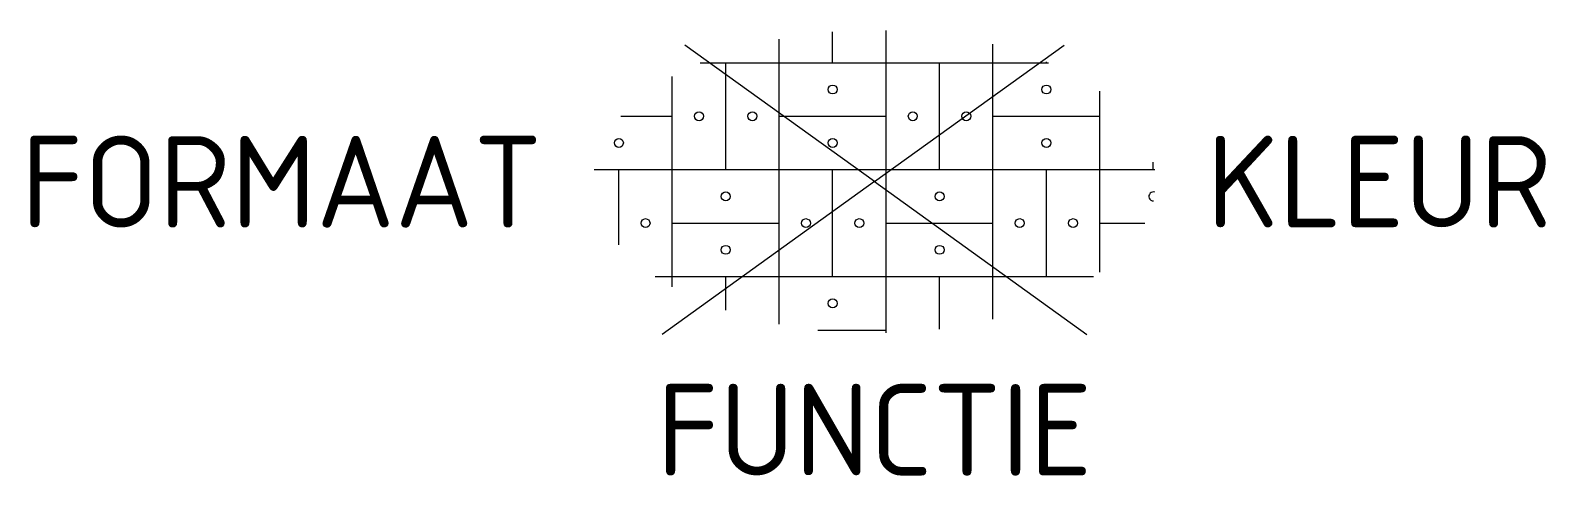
# Model space of a CAD drawing. Header units: metres. Extents: x -16.6 to 13.2, y -5.8 to 3.
import ezdxf
from ezdxf.enums import TextEntityAlignment as Align

# ---------------------------------------------------------------- set-up
doc = ezdxf.new("R2010")
doc.units = ezdxf.units.M
doc.styles.add('NLCS-ISO', font='NLCS-ISO.ttf')

msp = doc.modelspace()

# ---------------------------------------------------------------- linework, layer by layer
for p, q in [((0, 0), (-3.728, 2.684)), ((-1.872, -2.799), (-1.872, 2.799)), ((-0.822, 2.336), (-0.822, 2.942)), ((0, 0), (3.728, 2.684)), ((0.228, -2.972), (0.228, 2.972)), ((2.328, -2.698), (2.328, 2.698)), ((-3.422, 2.336), (3.422, 2.336)), ((-2.922, 0.236), (-2.922, 2.336)), ((1.278, 0.236), (1.278, 2.336)), ((3.378, 2.336), (3.378, 2.354)), ((-3.972, -2.068), (-3.972, 2.068)), ((4.428, -1.779), (4.428, 1.779)), ((-4.983, 1.286), (-3.972, 1.286)), ((-1.872, 1.286), (0.228, 1.286)), ((2.328, 1.286), (4.428, 1.286)), ((5.478, 0.236), (5.478, 0.386)), ((-5.508, 0.236), (5.508, 0.236)), ((-5.022, -1.241), (-5.022, 0.236)), ((0, 0), (-4.172, -3.003)), ((-0.822, -1.864), (-0.822, 0.236)), ((3.378, -1.864), (3.378, 0.236)), ((0, 0), (4.172, -3.003)), ((-3.972, -0.814), (-1.872, -0.814)), ((0.228, -0.814), (2.328, -0.814)), ((4.428, -0.814), (5.314, -0.814)), ((-4.305, -1.864), (4.305, -1.864)), ((-2.922, -2.525), (-2.922, -1.864)), ((1.278, -2.894), (1.278, -1.864)), ((-1.109, -2.914), (0.228, -2.914))]:
    msp.add_line(p, q)
for centre in [(-0.821, 1.81), (3.379, 1.81), (-3.446, 1.285), (-2.397, 1.285), (0.754, 1.285), (1.803, 1.285), (-5.021, 0.761), (-0.821, 0.761), (3.379, 0.761), (-2.921, -0.29), (1.279, -0.29), (-4.497, -0.815), (-1.346, -0.815), (-0.297, -0.815), (2.854, -0.815), (3.903, -0.815), (-2.921, -1.339), (1.279, -1.339), (-0.821, -2.39)]:
    msp.add_circle(centre, 0.0881)
msp.add_arc((5.479, -0.29), 0.0881, 68.5292, 270.6534)

# ---------------------------------------------------------------- texts
at = {"style": 'NLCS-ISO'}
msp.add_attdef('FORMAAT', text='KF', height=1.8, dxfattribs=at).set_placement((-6.525, 0), align=Align.MIDDLE_RIGHT)
msp.add_attdef('KLEUR', text='RD', height=1.8, dxfattribs=at).set_placement((6.525, 0), align=Align.MIDDLE_LEFT)
at = {"style": 'NLCS-ISO', "flags": 1}
msp.add_attdef('FUNCTIE', text='', height=1.8, dxfattribs=at).set_placement((0, -3.975), align=Align.TOP_CENTER)

doc.saveas('drawing.dxf')
